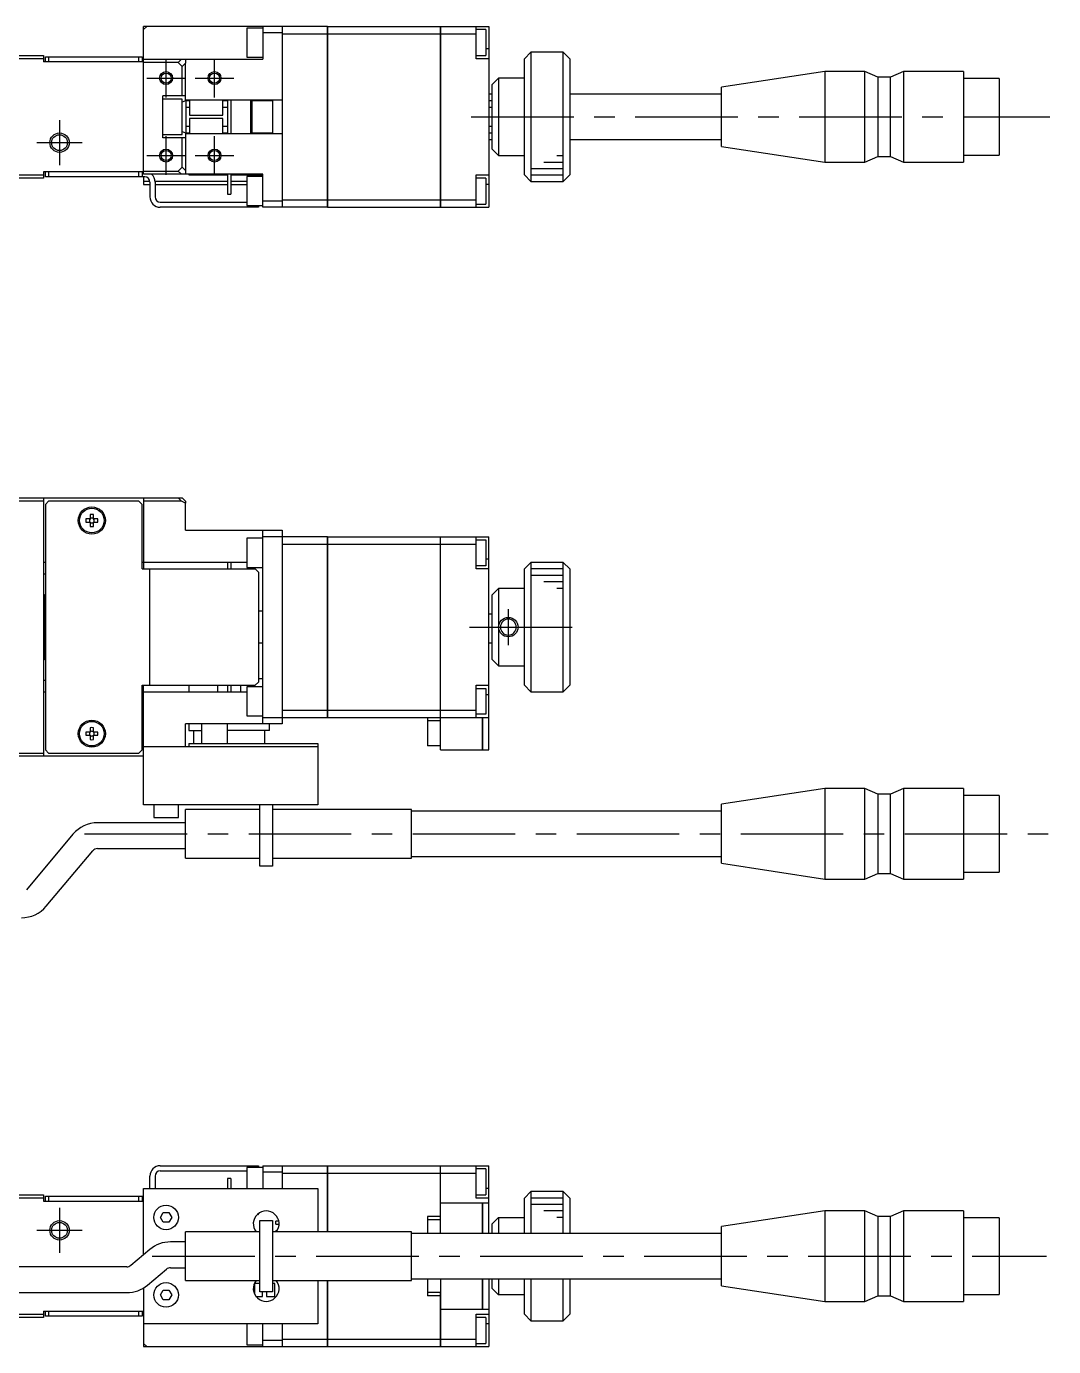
# Model space of a CAD drawing. Extents: x -1 to 741, y -8 to 214.
# Drawn here: x 204.9 to 363.9, y 10 to 214.4 of the extents above; entities that cross this region are included whole.
import ezdxf

# ---------------------------------------------------------------- set-up
doc = ezdxf.new("R2010")
doc.units = 0
doc.header["$LTSCALE"] = 0.5
doc.linetypes.add('CENTER', pattern=[50.8, 31.75, -6.35, 6.35, -6.35])
for name, color, linetype in [('MSM_CENTER', 1, 'CENTER'), ('MSM_CONTINUOUS', 7, 'CONTINUOUS'), ('MSM_NARROW', 5, 'CONTINUOUS')]:
    doc.layers.add(name, color=color, linetype=linetype)

msp = doc.modelspace()

# ---------------------------------------------------------------- linework, layer by layer
at = {"layer": 'MSM_CENTER'}
for p, q in [((226.5, 203.39), (226.5, 209.39)), ((234, 203.39), (234, 209.39)), ((223.5, 206.39), (229.5, 206.39)), ((231, 206.39), (237, 206.39)), ((273.75, 200.39), (363.34, 200.39)), ((210, 199.89), (210, 192.89)), ((206.5, 196.39), (213.5, 196.39)), ((226.5, 191.39), (226.5, 197.39)), ((234, 191.39), (234, 197.39)), ((223.5, 194.39), (229.5, 194.39)), ((231, 194.39), (237, 194.39)), ((279.5, 118.59), (279.5, 124.19)), ((273.5, 121.39), (291.5, 121.39)), ((213.89, 89.39), (363.94, 89.39)), ((210, 31.5), (210, 24.5)), ((206.5, 28), (213.5, 28)), ((224.35, 24), (362.82, 24))]:
    msp.add_line(p, q, dxfattribs=at)
at = {"layer": 'MSM_CONTINUOUS'}
for p, q in [((223, 213.89), (223.5, 214.39)), ((251.49, 214.39), (223, 214.39)), ((223, 191.89), (223, 214.39)), ((239, 214.14), (239, 209.64)), ((241.5, 214.14), (239, 214.14)), ((241.5, 214.39), (241.5, 209.29)), ((244.5, 213.39), (241.5, 213.39)), ((244.5, 214.39), (244.5, 186.39)), ((244.5, 213.23), (251.49, 213.23)), ((251.49, 186.39), (251.49, 214.39)), ((251.5, 214.38), (251.49, 214.38)), ((251.5, 213.23), (251.49, 213.23)), ((251.5, 214.39), (251.5, 186.39)), ((251.5, 214.39), (268.99, 214.39)), ((251.5, 213.23), (268.99, 213.23)), ((268.99, 186.39), (268.99, 214.39)), ((269, 214.38), (268.99, 214.38)), ((269, 213.23), (268.99, 213.23)), ((269, 214.39), (269, 186.39)), ((269, 214.39), (276.5, 214.39)), ((269, 213.23), (274.5, 213.23)), ((274.5, 209.39), (274.5, 214.39)), ((276, 213.89), (274.5, 213.89)), ((276, 213.89), (276, 209.89)), ((276.5, 214.39), (276.5, 186.39)), ((276.5, 210.89), (276, 210.89)), ((194, 209.89), (207.5, 209.89)), ((207.5, 209.39), (194, 209.39)), ((207.5, 209.89), (207.5, 208.89)), ((223, 208.89), (207.5, 208.89)), ((207.8, 208.89), (207.8, 209.69)), ((207.8, 209.69), (222.8, 209.69)), ((208.3, 209.69), (208.3, 208.89)), ((222.3, 208.89), (222.3, 209.69)), ((222.8, 209.69), (222.8, 208.89)), ((223, 209.29), (229.5, 209.29)), ((228.39, 208.79), (223, 208.79)), ((228.39, 208.79), (228.89, 209.29)), ((229, 208.18), (228.39, 208.79)), ((229.5, 208.68), (229, 208.18)), ((229.5, 209.29), (229.5, 208.68)), ((229.5, 209.29), (241.5, 209.29)), ((229.5, 202.88), (229.5, 208.68)), ((239, 209.64), (241.5, 209.64)), ((274.5, 209.89), (276, 209.89)), ((276.5, 209.39), (274.5, 209.39)), ((283, 210.39), (282, 209.39)), ((282, 191.39), (282, 209.39)), ((283, 210.39), (283, 190.39)), ((288, 210.39), (283, 210.39)), ((288, 190.39), (288, 210.39)), ((289, 209.39), (288, 210.39)), ((289, 209.39), (289, 191.39)), ((229, 203.64), (229, 208.18)), ((328.5, 207.39), (312.5, 204.96)), ((328.5, 207.39), (328.5, 193.39)), ((334.7, 207.39), (328.5, 207.39)), ((334.7, 193.39), (334.7, 207.39)), ((336.7, 206.54), (334.7, 207.39)), ((336.7, 206.54), (336.7, 194.24)), ((338.7, 206.54), (336.7, 206.54)), ((340.7, 207.39), (338.7, 206.54)), ((338.7, 194.24), (338.7, 206.54)), ((340.7, 207.39), (340.7, 193.39)), ((350, 207.39), (340.7, 207.39)), ((350, 207.39), (350, 193.39)), ((277, 205.39), (278, 206.39)), ((277, 195.39), (277, 205.39)), ((282, 206.39), (278, 206.39)), ((278, 206.39), (278, 194.39)), ((312.5, 195.82), (312.5, 204.96)), ((355.5, 206.34), (350, 206.34)), ((355.5, 206.34), (355.5, 194.44)), ((229.5, 203.64), (226, 203.64)), ((226, 197.14), (226, 203.64)), ((229, 203.14), (226, 203.14)), ((229, 197.64), (229, 203.14)), ((229.5, 202.88), (229, 202.67)), ((244.5, 202.99), (229.5, 202.99)), ((229.6, 197.79), (229.6, 202.99)), ((230.1, 202.89), (229.6, 202.89)), ((230, 202.99), (230, 202.89)), ((230.1, 202.99), (230.1, 200.64)), ((235.3, 200.64), (235.3, 202.99)), ((236, 202.89), (235.3, 202.89)), ((236, 202.99), (236, 197.79)), ((236.5, 202.99), (236.5, 197.79)), ((239.6, 197.79), (239.6, 202.99)), ((239.8, 202.99), (239.8, 197.79)), ((243, 202.89), (239.8, 202.89)), ((243, 202.99), (243, 197.79)), ((277, 203.89), (276.5, 203.89)), ((277, 202.89), (276.5, 202.89)), ((312.5, 203.89), (289, 203.89)), ((229.6, 201.89), (230.1, 201.89)), ((230.1, 200.64), (235.3, 200.64)), ((235.3, 201.89), (236, 201.89)), ((276.5, 201.89), (277, 201.89)), ((230.1, 198.89), (229.6, 198.89)), ((230.1, 200.14), (230.1, 197.79)), ((235.3, 200.14), (230.1, 200.14)), ((235.3, 197.79), (235.3, 200.14)), ((236, 198.89), (235.3, 198.89)), ((277, 198.89), (276.5, 198.89)), ((226, 197.64), (229, 197.64)), ((229.5, 197.14), (226, 197.14)), ((229, 198.11), (229.5, 197.9)), ((229, 192.6), (229, 197.14)), ((229.5, 197.9), (229.5, 192.1)), ((229.5, 197.79), (244.5, 197.79)), ((229.6, 197.89), (230.1, 197.89)), ((230, 197.89), (230, 197.79)), ((235.3, 197.89), (236, 197.89)), ((239.8, 197.89), (243, 197.89)), ((276.5, 197.89), (277, 197.89)), ((276.5, 196.89), (277, 196.89)), ((289, 196.89), (312.5, 196.89)), ((278, 194.39), (277, 195.39)), ((278, 194.39), (282, 194.39)), ((312.5, 195.82), (328.5, 193.39)), ((334.7, 193.39), (336.7, 194.24)), ((336.7, 194.24), (338.7, 194.24)), ((338.7, 194.24), (340.7, 193.39)), ((350, 194.44), (355.5, 194.44)), ((228.39, 191.99), (229, 192.6)), ((229, 192.6), (229.5, 192.1)), ((328.5, 193.39), (334.7, 193.39)), ((340.7, 193.39), (350, 193.39)), ((207.5, 190.89), (194.5, 190.89)), ((194.61, 191.39), (207.5, 191.39)), ((223, 191.89), (207.5, 191.89)), ((207.5, 191.89), (207.5, 190.89)), ((207.8, 191.09), (207.8, 191.89)), ((223.2, 191.09), (207.8, 191.09)), ((208.3, 191.89), (208.3, 191.09)), ((222.3, 191.09), (222.3, 191.89)), ((222.8, 191.89), (222.8, 191.09)), ((223, 191.99), (228.39, 191.99)), ((223, 191.49), (223, 191.89)), ((241.5, 191.49), (223, 191.49)), ((223, 191.09), (223, 189.89)), ((223.99, 190.39), (223, 190.39)), ((224, 190.29), (224, 187.99)), ((236, 190.39), (224.8, 190.39)), ((224.8, 190.29), (224.8, 187.99)), ((228.89, 191.49), (228.39, 191.99)), ((229.5, 192.1), (229.5, 191.49)), ((230, 191.49), (230, 191.39)), ((230, 191.39), (236, 191.39)), ((236, 191.49), (236, 188.39)), ((236.5, 191.49), (236.5, 188.39)), ((236.5, 191.39), (241.5, 191.39)), ((239, 190.39), (236.5, 190.39)), ((239, 191.14), (239, 186.64)), ((241.5, 191.14), (239, 191.14)), ((241.5, 186.39), (241.5, 191.49)), ((274.5, 186.39), (274.5, 191.39)), ((274.5, 191.39), (276.5, 191.39)), ((276, 190.89), (274.5, 190.89)), ((276, 190.89), (276, 186.89)), ((282, 191.39), (283, 190.39)), ((283, 190.39), (288, 190.39)), ((288, 190.39), (289, 191.39)), ((223, 189.89), (224, 189.89)), ((224.8, 189.89), (236, 189.89)), ((236, 188.39), (236.5, 188.39)), ((236.5, 189.89), (239, 189.89)), ((276.5, 189.89), (276, 189.89)), ((225.6, 187.19), (239, 187.19)), ((240.8, 186.39), (225.6, 186.39)), ((239, 186.64), (241.5, 186.64)), ((240.3, 186.39), (240.3, 186.64)), ((240.8, 186.64), (240.8, 186.39)), ((241.5, 187.39), (244.5, 187.39)), ((251.49, 186.39), (241.5, 186.39)), ((244.5, 187.54), (251.49, 187.54)), ((251.5, 187.55), (251.49, 187.55)), ((251.5, 186.4), (251.49, 186.4)), ((251.5, 187.54), (268.99, 187.54)), ((251.5, 186.39), (268.99, 186.39)), ((269, 187.55), (268.99, 187.55)), ((269, 186.4), (268.99, 186.4)), ((269, 187.54), (274.5, 187.54)), ((269, 186.39), (276.5, 186.39)), ((274.5, 186.89), (276, 186.89)), ((194, 141.39), (229, 141.39)), ((207.5, 141.39), (207.5, 101.39)), ((223, 141.39), (223, 130.39)), ((228.89, 140.89), (228.39, 141.39)), ((229, 141.39), (229.5, 140.89)), ((207.5, 140.89), (195.11, 140.89)), ((208.3, 140.89), (207.8, 140.39)), ((207.8, 140.39), (207.8, 102.39)), ((222.3, 140.89), (208.3, 140.89)), ((222.8, 140.39), (222.3, 140.89)), ((222.8, 130.39), (222.8, 140.39)), ((228.89, 140.89), (223, 140.89)), ((229.5, 140.58), (228.89, 140.89)), ((229.5, 140.89), (229.5, 140.58)), ((229.5, 136.39), (229.5, 140.58)), ((214.76, 138.13), (214.08, 138.13)), ((214.08, 137.65), (214.76, 137.65)), ((214.76, 138.81), (214.76, 138.13)), ((214.76, 137.65), (214.76, 136.97)), ((215.24, 138.13), (215.24, 138.81)), ((215.92, 138.13), (215.24, 138.13)), ((215.24, 136.97), (215.24, 137.65)), ((215.24, 137.65), (215.92, 137.65)), ((229.5, 136.39), (244.5, 136.39)), ((239, 135.14), (239, 130.64)), ((241.5, 135.14), (239, 135.14)), ((241.5, 106.39), (241.5, 136.39)), ((251.49, 135.39), (241.5, 135.39)), ((244.5, 136.39), (244.5, 106.39)), ((251.49, 107.39), (251.49, 135.39)), ((251.5, 135.38), (251.49, 135.38)), ((251.5, 135.39), (268.99, 135.39)), ((251.5, 135.39), (251.5, 107.39)), ((268.99, 103.39), (268.99, 135.39)), ((269, 135.38), (268.99, 135.38)), ((269, 135.39), (276.5, 135.39)), ((269, 102.39), (269, 135.39)), ((274.5, 130.39), (274.5, 135.39)), ((276.5, 102.39), (276.5, 135.39)), ((244.5, 134.23), (251.49, 134.23)), ((251.5, 134.23), (251.49, 134.23)), ((251.5, 134.23), (268.99, 134.23)), ((269, 134.23), (268.99, 134.23)), ((269, 134.23), (274.5, 134.23)), ((274.5, 134.89), (276, 134.89)), ((276, 134.89), (276, 130.89)), ((207.8, 131.39), (207.5, 131.39)), ((239, 131.39), (222.8, 131.39)), ((236, 131.39), (236, 130.39)), ((236.5, 131.39), (236.5, 130.39)), ((276, 130.89), (274.5, 130.89)), ((276.5, 131.89), (276, 131.89)), ((283, 131.39), (282, 130.39)), ((283, 131.39), (283, 111.39)), ((288, 131.39), (283, 131.39)), ((288, 111.39), (288, 131.39)), ((289, 130.39), (288, 131.39)), ((207.5, 129.64), (207.8, 129.64)), ((222.8, 130.39), (240.3, 130.39)), ((224, 112.39), (224, 130.39)), ((239, 130.64), (241.5, 130.64)), ((240.8, 129.89), (240.3, 130.39)), ((240.8, 129.89), (240.8, 112.89)), ((276.5, 130.39), (274.5, 130.39)), ((282, 112.39), (282, 130.39)), ((289, 130.39), (289, 112.39)), ((277, 126.39), (278, 127.39)), ((278, 127.39), (278, 115.39)), ((282, 127.39), (278, 127.39)), ((207.7, 126.39), (207.5, 126.19)), ((207.7, 126.39), (207.7, 116.39)), ((207.8, 126.39), (207.7, 126.39)), ((277, 116.39), (277, 126.39)), ((240.8, 123.89), (241.5, 123.89)), ((277, 123.39), (276.5, 123.39)), ((241.5, 118.89), (240.8, 118.89)), ((277, 118.89), (276.5, 118.89)), ((207.5, 116.59), (207.7, 116.39)), ((207.7, 116.39), (207.8, 116.39)), ((278, 115.39), (277, 116.39)), ((278, 115.39), (282, 115.39)), ((207.8, 113.14), (207.5, 113.14)), ((240.3, 112.39), (240.8, 112.89)), ((241.5, 113.39), (240.8, 113.39)), ((207.5, 111.39), (207.8, 111.39)), ((222.8, 102.39), (222.8, 112.39)), ((222.8, 112.39), (240.3, 112.39)), ((222.8, 111.39), (239, 111.39)), ((223, 93.89), (223, 112.39)), ((230, 112.39), (230, 111.39)), ((234.5, 111.39), (234.5, 112.39)), ((236, 112.39), (236, 111.39)), ((236.5, 112.39), (236.5, 111.39)), ((238, 112.39), (238, 111.39)), ((239, 112.14), (239, 107.64)), ((241.5, 112.14), (239, 112.14)), ((274.5, 112.39), (276.5, 112.39)), ((274.5, 107.39), (274.5, 112.39)), ((274.5, 111.89), (276, 111.89)), ((276, 111.89), (276, 107.89)), ((276.5, 110.89), (276, 110.89)), ((282, 112.39), (283, 111.39)), ((283, 111.39), (288, 111.39)), ((288, 111.39), (289, 112.39)), ((244.5, 108.54), (251.49, 108.54)), ((251.5, 108.55), (251.49, 108.55)), ((251.5, 108.54), (268.99, 108.54)), ((269, 108.55), (268.99, 108.55)), ((269, 108.54), (274.5, 108.54)), ((229.5, 102.89), (229.5, 106.39)), ((244.5, 106.39), (229.5, 106.39)), ((230, 106.39), (230, 105.39)), ((232, 106.39), (232, 103.39)), ((236, 103.39), (236, 106.39)), ((239, 107.64), (241.5, 107.64)), ((241.5, 107.39), (251.49, 107.39)), ((242.5, 105.39), (242.5, 106.39)), ((251.5, 107.4), (251.49, 107.4)), ((251.5, 107.39), (268.99, 107.39)), ((267, 107.39), (267, 102.99)), ((268.99, 106.89), (267, 106.89)), ((269, 107.4), (268.99, 107.4)), ((269, 107.39), (276.5, 107.39)), ((276, 107.89), (274.5, 107.89)), ((275.49, 102.39), (275.49, 107.39)), ((275.5, 107.39), (275.5, 102.39)), ((214.76, 105.13), (214.08, 105.13)), ((214.08, 104.65), (214.76, 104.65)), ((214.76, 105.81), (214.76, 105.13)), ((214.76, 104.65), (214.76, 103.97)), ((215.24, 105.13), (215.24, 105.81)), ((215.92, 105.13), (215.24, 105.13)), ((215.24, 104.65), (215.92, 104.65)), ((215.24, 103.97), (215.24, 104.65)), ((230, 105.39), (232, 105.39)), ((230.75, 105.39), (230.75, 103.39)), ((242.5, 105.39), (236, 105.39)), ((241.75, 105.39), (241.75, 103.39)), ((207.8, 102.39), (208.3, 101.89)), ((222.3, 101.89), (222.8, 102.39)), ((223, 102.89), (250, 102.89)), ((230, 103.39), (250, 103.39)), ((230, 103.39), (230, 102.89)), ((250, 103.39), (250, 93.89)), ((269, 102.99), (267, 102.99)), ((269, 103.39), (268.99, 103.39)), ((269, 102.39), (275.49, 102.39)), ((275.5, 102.4), (275.49, 102.4)), ((275.5, 102.39), (276.5, 102.39)), ((223, 101.39), (194, 101.39)), ((195.11, 101.89), (207.5, 101.89)), ((208.3, 101.89), (222.3, 101.89)), ((328.5, 96.39), (312.5, 93.96)), ((328.5, 96.39), (328.5, 82.39)), ((334.7, 96.39), (328.5, 96.39)), ((334.7, 82.39), (334.7, 96.39)), ((336.7, 95.54), (334.7, 96.39)), ((340.7, 96.39), (338.7, 95.54)), ((340.7, 96.39), (340.7, 82.39)), ((350, 96.39), (340.7, 96.39)), ((350, 96.39), (350, 82.39)), ((336.7, 95.54), (336.7, 83.24)), ((338.7, 95.54), (336.7, 95.54)), ((338.7, 83.24), (338.7, 95.54)), ((355.5, 95.34), (350, 95.34)), ((355.5, 95.34), (355.5, 83.44)), ((250, 93.89), (223, 93.89)), ((224.6, 93.89), (224.6, 91.89)), ((228.4, 91.89), (228.4, 93.89)), ((229.5, 85.64), (229.5, 93.14)), ((241, 93.14), (229.5, 93.14)), ((241, 84.39), (241, 93.89)), ((243, 93.89), (243, 84.39)), ((264.5, 93.14), (243, 93.14)), ((264.5, 85.64), (264.5, 93.14)), ((312.5, 92.89), (264.5, 92.89)), ((312.5, 84.82), (312.5, 93.96)), ((229.5, 91.11), (215.9, 91.11)), ((224.6, 91.89), (228.4, 91.89)), ((212.07, 89.33), (204.87, 80.74)), ((207.93, 78.17), (215.13, 86.75)), ((215.9, 87.11), (229.5, 87.11)), ((264.5, 85.89), (312.5, 85.89)), ((229.5, 85.64), (241, 85.64)), ((243, 84.39), (241, 84.39)), ((243, 85.64), (264.5, 85.64)), ((312.5, 84.82), (328.5, 82.39)), ((328.5, 82.39), (334.7, 82.39)), ((334.7, 82.39), (336.7, 83.24)), ((336.7, 83.24), (338.7, 83.24)), ((338.7, 83.24), (340.7, 82.39)), ((340.7, 82.39), (350, 82.39)), ((350, 83.44), (355.5, 83.44)), ((225.6, 38), (240.8, 38)), ((225.6, 37.2), (239, 37.2)), ((239, 37.75), (239, 34.5)), ((241.5, 37.75), (239, 37.75)), ((240.3, 37.75), (240.3, 38)), ((240.8, 38), (240.8, 37.75)), ((241.5, 38), (251.49, 38)), ((241.5, 38), (241.5, 34.5)), ((244.5, 37), (241.5, 37)), ((244.5, 38), (244.5, 34.5)), ((244.5, 36.85), (251.49, 36.85)), ((251.49, 27.75), (251.49, 38)), ((251.5, 37.99), (251.49, 37.99)), ((251.5, 36.84), (251.49, 36.84)), ((251.5, 38), (268.99, 38)), ((251.5, 38), (251.5, 27.75)), ((251.5, 36.85), (268.99, 36.85)), ((268.99, 29.65), (268.99, 38)), ((269, 37.99), (268.99, 37.99)), ((269, 36.84), (268.99, 36.84)), ((269, 27.5), (269, 38)), ((269, 38), (276.5, 38)), ((269, 36.85), (274.5, 36.85)), ((274.5, 33), (274.5, 38)), ((276, 37.5), (274.5, 37.5)), ((276, 37.5), (276, 33.5)), ((276.5, 27.5), (276.5, 38)), ((224, 34.5), (224, 36.4)), ((224.8, 36.4), (224.8, 34.5)), ((236, 36), (236, 34.5)), ((236.5, 36), (236, 36)), ((236.5, 36), (236.5, 34.5)), ((194.5, 33.5), (207.5, 33.5)), ((207.5, 33), (194.61, 33)), ((207.5, 33.5), (207.5, 32.5)), ((207.8, 32.5), (207.8, 33.3)), ((207.8, 33.3), (223, 33.3)), ((208.3, 33.3), (208.3, 32.5)), ((222.3, 32.5), (222.3, 33.3)), ((222.8, 33.3), (222.8, 32.5)), ((223, 24.22), (223, 34.5)), ((223, 34.5), (250, 34.5)), ((250, 34.5), (250, 27.75)), ((274.5, 33.5), (276, 33.5)), ((276.5, 33), (274.5, 33)), ((276.5, 34.5), (276, 34.5)), ((283, 34), (282, 33)), ((282, 27.5), (282, 33)), ((283, 34), (283, 27.5)), ((288, 34), (283, 34)), ((288, 27.5), (288, 34)), ((289, 33), (288, 34)), ((289, 33), (289, 27.5)), ((207.5, 32.5), (223, 32.5)), ((225.63, 30), (226.07, 30.75)), ((226.07, 30.75), (226.93, 30.75)), ((226.93, 30.75), (227.37, 30)), ((269, 32.25), (275.49, 32.25)), ((275.49, 27.5), (275.49, 32.25)), ((275.5, 32.24), (275.49, 32.24)), ((275.5, 32.25), (275.5, 27.5)), ((275.5, 32.25), (276.3, 32.25)), ((276.3, 32.23), (276.3, 32.25)), ((276.5, 32.23), (276.3, 32.23)), ((328.5, 31), (312.5, 28.57)), ((328.5, 31), (328.5, 17)), ((334.7, 31), (328.5, 31)), ((334.7, 17), (334.7, 31)), ((336.7, 30.15), (334.7, 31)), ((340.7, 31), (338.7, 30.15)), ((340.7, 31), (340.7, 17)), ((350, 31), (340.7, 31)), ((350, 31), (350, 17)), ((226.07, 29.25), (225.63, 30)), ((226.93, 29.25), (226.07, 29.25)), ((227.37, 30), (226.93, 29.25)), ((241, 29.5), (243, 29.5)), ((241, 18.5), (241, 29.5)), ((243, 29.5), (243, 18.5)), ((243.5, 28.93), (243.5, 29.43)), ((243.95, 29.43), (243.5, 29.43)), ((243.5, 28.93), (244, 28.93)), ((267, 30.15), (267, 27.5)), ((268.99, 30.15), (267, 30.15)), ((269, 29.65), (267, 29.65)), ((278, 30), (277, 29)), ((277, 27.5), (277, 29)), ((278, 30), (278, 27.5)), ((278, 30), (282, 30)), ((336.7, 30.15), (336.7, 17.85)), ((338.7, 30.15), (336.7, 30.15)), ((338.7, 17.85), (338.7, 30.15)), ((355.5, 29.95), (350, 29.95)), ((355.5, 29.95), (355.5, 18.05)), ((229.5, 20.25), (229.5, 27.75)), ((241, 27.75), (229.5, 27.75)), ((264.5, 27.75), (243, 27.75)), ((243.5, 27.75), (243.5, 27.93)), ((243.69, 27.93), (243.5, 27.93)), ((264.5, 20.25), (264.5, 27.75)), ((312.5, 27.5), (264.5, 27.5)), ((312.5, 19.43), (312.5, 28.57)), ((223.97, 25.04), (221.05, 22.58)), ((229.5, 26.21), (227.19, 26.21)), ((220.41, 22.35), (197.5, 22.35)), ((223.62, 19.52), (226.54, 21.97)), ((227.19, 22.21), (229.5, 22.21)), ((264.5, 20.5), (312.5, 20.5)), ((267, 20.5), (267, 17.85)), ((269, 20.5), (269, 10)), ((275.49, 15.75), (275.49, 20.5)), ((275.5, 20.5), (275.5, 15.75)), ((276.5, 20.5), (276.5, 10)), ((277, 19), (277, 20.5)), ((278, 20.5), (278, 18)), ((282, 15), (282, 20.5)), ((283, 20.5), (283, 14)), ((288, 14), (288, 20.5)), ((289, 20.5), (289, 15)), ((223, 19.07), (223, 10)), ((225.63, 18), (226.07, 18.75)), ((226.07, 18.75), (226.93, 18.75)), ((226.93, 18.75), (227.37, 18)), ((229.5, 20.25), (241, 20.25)), ((240.17, 19.78), (240.17, 18.2)), ((241, 19.78), (240.17, 19.78)), ((243, 18.5), (241, 18.5)), ((241.42, 17.78), (241.42, 18.5)), ((242.07, 18.5), (242.07, 17.78)), ((243, 20.25), (264.5, 20.25)), ((243.32, 19.78), (243, 19.78)), ((243.32, 17.78), (243.32, 19.78)), ((250, 20.25), (250, 13.5)), ((251.49, 10), (251.49, 20.25)), ((251.5, 20.25), (251.5, 10)), ((277, 19), (278, 18)), ((312.5, 19.43), (328.5, 17)), ((197.5, 18.35), (220.41, 18.35)), ((226.07, 17.25), (225.63, 18)), ((226.93, 17.25), (226.07, 17.25)), ((227.37, 18), (226.93, 17.25)), ((240.42, 17.78), (241.42, 17.78)), ((242.07, 17.78), (243.32, 17.78)), ((269, 18.35), (267, 18.35)), ((268.99, 17.85), (267, 17.85)), ((268.99, 10), (268.99, 18.35)), ((282, 18), (278, 18)), ((328.5, 17), (334.7, 17)), ((334.7, 17), (336.7, 17.85)), ((336.7, 17.85), (338.7, 17.85)), ((338.7, 17.85), (340.7, 17)), ((340.7, 17), (350, 17)), ((350, 18.05), (355.5, 18.05)), ((194, 15), (207.5, 15)), ((207.5, 14.5), (194, 14.5)), ((207.5, 15.5), (223, 15.5)), ((207.5, 15.5), (207.5, 14.5)), ((207.8, 14.7), (207.8, 15.5)), ((222.8, 14.7), (207.8, 14.7)), ((208.3, 15.5), (208.3, 14.7)), ((222.3, 14.7), (222.3, 15.5)), ((222.8, 15.5), (222.8, 14.7)), ((275.49, 15.75), (269, 15.75)), ((274.5, 15), (276.5, 15)), ((274.5, 10), (274.5, 15)), ((276, 14.5), (274.5, 14.5)), ((275.5, 15.76), (275.49, 15.76)), ((276.3, 15.75), (275.5, 15.75)), ((276, 14.5), (276, 10.5)), ((276.3, 15.77), (276.5, 15.77)), ((276.3, 15.75), (276.3, 15.77)), ((282, 15), (283, 14)), ((288, 14), (289, 15)), ((250, 13.5), (223, 13.5)), ((239, 13.5), (239, 10.25)), ((241.5, 10), (241.5, 13.5)), ((244.5, 13.5), (244.5, 10)), ((276.5, 13.5), (276, 13.5)), ((283, 14), (288, 14)), ((223.5, 10), (223, 10.5)), ((239, 10.25), (241.5, 10.25)), ((241.5, 11), (244.5, 11)), ((244.5, 11.15), (251.49, 11.15)), ((251.5, 11.16), (251.49, 11.16)), ((251.5, 11.15), (268.99, 11.15)), ((269, 11.16), (268.99, 11.16)), ((269, 11.15), (274.5, 11.15)), ((274.5, 10.5), (276, 10.5)), ((223, 10), (251.49, 10)), ((251.5, 10.01), (251.49, 10.01)), ((251.5, 10), (268.99, 10)), ((269, 10.01), (268.99, 10.01)), ((269, 10), (276.5, 10))]:
    msp.add_line(p, q, dxfattribs=at)
for centre, radius in [((226.5, 206.39), 0.783), ((234, 206.39), 0.783), ((210, 196.39), 1.23), ((226.5, 194.39), 0.783), ((234, 194.39), 0.783), ((215, 137.89), 2.1), ((215, 137.89), 1.9), ((215, 104.89), 2.1), ((215, 104.89), 1.9), ((226.5, 30), 1.9), ((210, 28), 1.23), ((226.5, 18), 1.9)]:
    msp.add_circle(centre, radius, dxfattribs=at)
at = {"layer": 'MSM_CONTINUOUS', "extrusion": (0, 0, -1)}
msp.add_circle((-279.5, 121.39), 1.23, dxfattribs=at)
at = {"layer": 'MSM_CONTINUOUS'}
for centre, radius, start, end in [((223.2, 190.29), 0.8, 0, 90), ((223.2, 190.29), 1.6, 0, 48.5903), ((225.6, 187.99), 1.6, 180, 270), ((225.6, 187.99), 0.8, 180, 270), ((215, 137.89), 0.95, 165.3667, 194.6333), ((215, 137.89), 0.365, 138.8496, 221.1504), ((215, 137.89), 0.95, 75.3667, 104.6333), ((215, 137.89), 0.365, 48.8496, 131.1504), ((215, 137.89), 0.365, 228.8496, 311.1504), ((215, 137.89), 0.95, 255.3667, 284.6333), ((215, 137.89), 0.365, 318.8496, 41.1504), ((215, 137.89), 0.95, 345.3667, 14.6333), ((215, 104.89), 0.95, 165.3667, 194.6333), ((215, 104.89), 0.365, 138.8496, 221.1504), ((215, 104.89), 0.95, 75.3667, 104.6333), ((215, 104.89), 0.365, 48.8496, 131.1504), ((215, 104.89), 0.365, 228.8496, 311.1504), ((215, 104.89), 0.365, 318.8496, 41.1504), ((215, 104.89), 0.95, 345.3667, 14.6333), ((215, 104.89), 0.95, 255.3667, 284.6333), ((215.9, 86.11), 5, 90, 140), ((215.9, 86.11), 1, 90, 140), ((204.1, 81.39), 5, 270, 320), ((225.6, 36.4), 1.6, 90, 180), ((225.6, 36.4), 0.8, 90, 180), ((242, 29), 2, 321.3178, 218.6822), ((240.7, 30.67), 0.2, 255.0744, 0.8063), ((227.19, 21.21), 5, 90, 130), ((220.41, 23.35), 1, 270, 310), ((227.19, 21.21), 1, 90, 130), ((220.41, 23.35), 5, 270, 310), ((242, 19), 2, 141.3178, 38.6822)]:
    msp.add_arc(centre, radius, start, end, dxfattribs=at)
at = {"layer": 'MSM_NARROW'}
for p, q in [((287, 194.39), (288, 194.39)), ((283, 192.39), (288, 192.39)), ((285, 193.39), (288, 193.39)), ((283, 191.39), (288, 191.39)), ((288, 130.39), (283, 130.39)), ((288, 129.39), (283, 129.39)), ((288, 128.39), (285, 128.39)), ((288, 127.39), (287, 127.39)), ((288, 33), (283, 33)), ((288, 32), (283, 32)), ((288, 31), (285, 31)), ((288, 30), (287, 30))]:
    msp.add_line(p, q, dxfattribs=at)
for centre, radius in [((226.5, 206.39), 1), ((234, 206.39), 1), ((210, 196.39), 1.5), ((226.5, 194.39), 1), ((234, 194.39), 1), ((279.5, 121.39), 1.5), ((210, 28), 1.5)]:
    msp.add_circle(centre, radius, dxfattribs=at)

doc.saveas('drawing.dxf')
